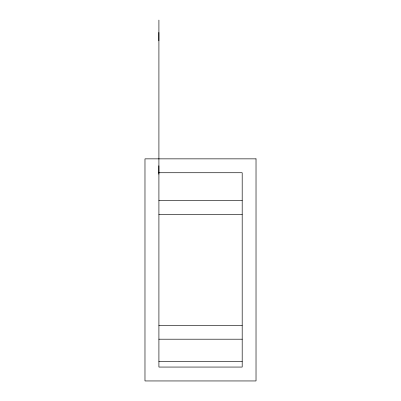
<?xml version="1.0" encoding="UTF-8"?>
<svg xmlns="http://www.w3.org/2000/svg" width="401" height="401" viewBox="0 0 401 401"><rect width="100%" height="100%" fill="white"/><g stroke="black" fill="none" stroke-linecap="round" stroke-linejoin="round"><path stroke-width="0.6" d="M158.911 172.731L242.194 172.731L242.194 367.06L158.911 367.06L158.911 20.05M158.911 200.49L242.194 200.49M158.911 214.43L242.194 214.43M158.911 325.361L242.194 325.361M158.911 339.201L242.194 339.201M158.911 361.507L242.194 361.507M158.856 32.401L158.856 40.832M158.856 165.753L158.856 174.189M256.023 158.856L144.977 158.856L144.977 380.95L256.023 380.95L256.023 158.856"/></g></svg>
